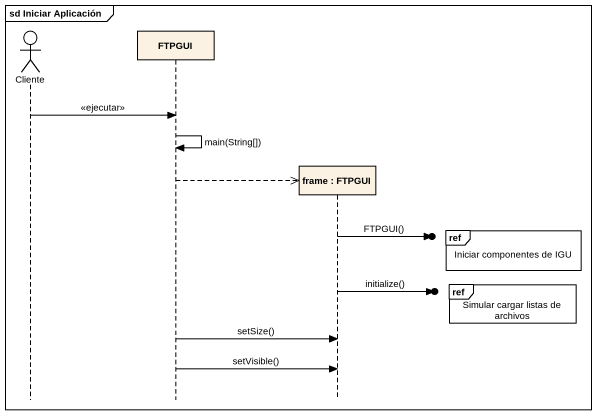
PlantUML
@startuml
mainframe sd Iniciar Aplicación
hide footbox
actor Cliente
participant FTPGUI
participant "frame : FTPGUI" as frame_

Cliente -> FTPGUI : <<ejecutar>>
FTPGUI -> FTPGUI : main(String[])
FTPGUI -->> frame_ **
ref over frame_ : Iniciar componentes de IGU
frame_ ->o] : FTPGUI()
ref over frame_ : Simular cargar listas de archivos
frame_ ->o] : initialize()
FTPGUI -> frame_ : setSize()
FTPGUI -> frame_ : setVisible()
@enduml
